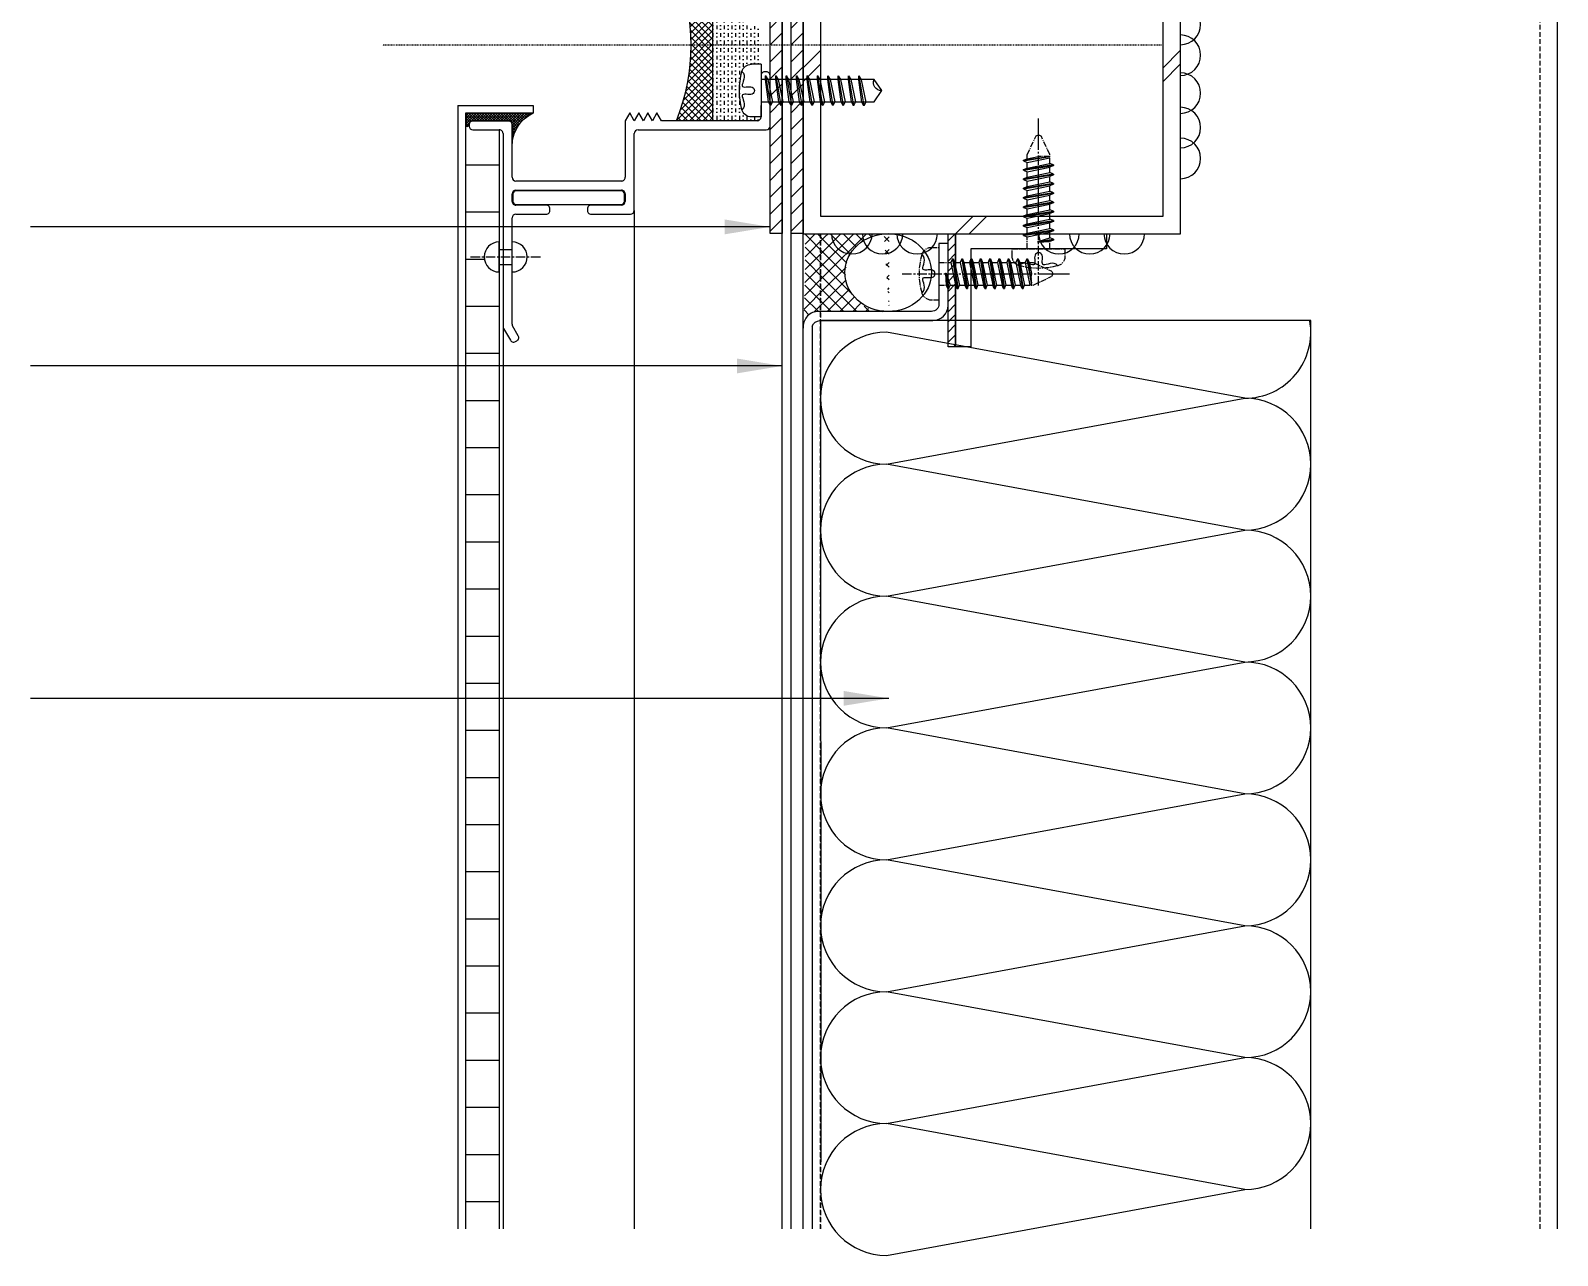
# Model space of a CAD drawing. Header units: millimetres. Extents: x 2352 to 12473, y 635 to 7997.
# Drawn here: x 5295.2 to 5497.6, y 1295.8 to 1458.2 of the extents above; entities that cross this region are included whole.
import ezdxf

# ---------------------------------------------------------------- set-up
doc = ezdxf.new("R2010")
doc.units = ezdxf.units.MM
for name, pattern in [('CENTER', [2, 1.25, -0.25, 0.25, -0.25]), ('CENTER2', [1.125, 0.75, -0.125, 0.125, -0.125]), ('HIDDEN', [9.524999999999999, 6.35, -3.175])]:
    doc.linetypes.add(name, pattern=pattern)
for name, color, linetype in [('1P', 9, 'CENTER'), ('5', 5, 'Continuous'), ('8', 8, 'Continuous'), ('BITS', 9, 'Continuous'), ('Bolt', 1, 'Continuous'), ('CEN1', 1, 'CENTER2'), ('Dims', 1, 'Continuous'), ('HAT', 5, 'Continuous'), ('insulation', 1, 'Continuous'), ('PART', 7, 'Continuous'), ('PE', 9, 'Continuous'), ('steel', 4, 'Continuous'), ('WALL', 3, 'Continuous')]:
    doc.layers.add(name, color=color, linetype=linetype)
doc.styles.get("Standard").update_dxf_attribs({"font": 'arial.ttf'})
doc.dimstyles.new('Telling', dxfattribs={"dimscale": 2, "dimtxt": 3, "dimasz": 3, "dimexe": 1, "dimexo": 3, "dimgap": 1, "dimtad": 1, "dimdec": 1, "dimrnd": 1, "dimdsep": 46, "dimtxsty": 'Standard', "dimcen": 3, "dimclrd": 1, "dimclre": 1, "dimclrt": 2, "dimadec": 0, "dimazin": 0, "dimtfac": 1, "dimtdec": 1, "dimtofl": 0, "dimtmove": 0, "dimatfit": 0, "dimfxl": 1, "dimtolj": 1, "dimtzin": 0, "dimlwe": -1, "dimarcsym": 0})

# ---------------------------------------------------------------- blocks, each defined once
blk = doc.blocks.new('al mold')
at = {"color": 4}
for p, q in [((-4.09999999995974, 37.41010205150217), (-4.100000000005821, 33.9000000000291)), ((-3.399999999935299, 37.91010205147899), (-3.599999999950351, 37.91010205150371)), ((-2.900000000008731, 32.70000000001746), (-2.899999999948099, 37.41010205150217)), ((-30.43756443470484, 33.33301270195449), (-32.01506350947628, 32.42224318649411)), ((-4.600000000005821, 33.4000000000291), (-30.18756443470484, 33.40000000006336)), ((-31.41506350944136, 31.38301270194957), (-30.11602540378517, 32.13301270194285)), ((-29.86602540378517, 32.20000000005172), (-15.80000000000291, 32.20000000001746)), ((-15.30000000000291, 31.70000000001746), (-15.30000000000291, 27.6930000000291)), ((-14.10000000003492, 27.6930000000291), (-14.10000000002037, 31.70000000001746)), ((-13.60000000000582, 32.20000000001746), (-12.60000000000582, 32.19999999998836)), ((-12.10000000002037, 31.69999999998836), (-12.10000000000582, 17.69999999998254)), ((-10.90000000000873, 17.70000000001164), (-10.89999999999418, 31.70000000001746)), ((-10.39999999999418, 32.20000000001746), (-3.400000000008731, 32.20000000001746)), ((-15.30000000000291, 21.713), (-15.30000000000291, 16.5)), ((-14.10000000000582, 17.69999999998254), (-14.10000000000582, 21.713)), ((-12.60000000000582, 17.19999999998254), (-13.60000000000582, 17.19999999998254)), ((-2.900000000008731, 17.20000000001164), (-10.40000000000873, 17.20000000001164)), ((-1.860769515449647, 16.60000000006403), (-2.900000000008731, 17.20000000001164)), ((-2.900000000008731, 16.00000000011642), (-1.860769515449647, 16.60000000006403)), ((-14.80000000000291, 16), (-4.600000000005821, 16)), ((-4.100000000005821, 15.5), (-4.100000000005821, -1.5)), ((-1.860769515435095, 15.4000000001688), (-2.900000000008731, 16.00000000011642)), ((-2.900000000008731, 14.80000000022119), (-1.860769515435095, 15.4000000001688)), ((-1.860769515449647, 14.20000000027358), (-2.900000000008731, 14.80000000022119)), ((-2.900000000023283, 13.60000000032596), (-1.860769515449647, 14.20000000027358)), ((-1.860769515464199, 13.00000000037835), (-2.900000000023283, 13.60000000032596)), ((-2.900000000023017, 12.40000000043929), (-1.860769515464199, 13.00000000037835)), ((-2.900000000008731, -0.2999999999883585), (-2.900000000023016, 12.40000000043929)), ((-3.600000000005821, -2), (3.100000000005821, -1.999999999984491)), ((3.100000000005821, -0.7999999999728498), (-2.400000000008731, -0.7999999999883585))]:
    blk.add_line(p, q, dxfattribs=at)
for centre, radius, start, end in [((-3.599999999950356, 37.41010205149432), 0.5000000000093863, 89.99999999999945, 179.9999999991003), ((-3.399999999935315, 37.41010205149177), 0.499999999987216, 1.1920210057681e-09, 89.99999999999818), ((-31.76506350947568, 31.98923048461069), 0.499999999992674, 120.0000000005641, 221.5369590342037), ((-30.18756443470334, 32.90000000006484), 0.4999999999985221, 90.00000000017099, 120.0000000002952), ((-4.600000000004521, 33.9000000000278), 0.4999999999987006, 269.9999999998511, 1.490026257175901e-10), ((-3.400000000008731, 32.70000000001746), 0.5, 270, 0), ((-31.66506350944503, 31.81602540386355), 0.5000000000206761, 198.4630409680796, 299.9999999991176), ((-29.86602540378341, 31.7000000000522), 0.4999999999995173, 90.00000000020151, 120.0000000002646), ((-15.80000000000291, 31.70000000001746), 0.5, 0, 90), ((-13.60000000001835, 31.70000000001544), 0.5000000000020215, 89.9999999985641, 179.9999999997688), ((-12.60000000002075, 31.69999999998798), 0.5000000000003766, 4.315376591806435e-11, 89.99999999828913), ((-10.3999999999938, 31.70000000001708), 0.5000000000003801, 90.00000000004356, 179.9999999999568), ((-14.79999999999523, 27.69300000002655), 0.5000000000076756, 179.9999999997073, 281.5369590290152), ((-14.60000000004933, 27.69300000003182), 0.500000000014406, 258.4630409702273, 359.9999999996886), ((-14.80000000001519, 21.71300000000086), 0.4999999999877215, 78.46304096648247, 180.0000000000985), ((-14.59999999999865, 21.71299999999758), 0.4999999999928271, 2.776497014770223e-10, 101.5369590345029), ((-14.80000000000291, 16.5), 0.5, 180, 270), ((-13.60000000000582, 17.69999999998254), 0.5, 180, 270), ((-12.60000000000544, 17.69999999998216), 0.4999999999996216, 269.9999999999566, 4.356087691735729e-11), ((-10.40000000000911, 17.70000000001126), 0.4999999999996199, 179.9999999999564, 270.0000000000433), ((-4.600000000005821, 15.5), 0.5, 0, 90), ((-3.600000000005821, -1.5), 0.5, 180, 270), ((-2.400000000008397, -0.2999999999880245), 0.500000000000334, 180.0000000000383, 269.9999999999617), ((3.100000000006552, -1.299999999974983), 0.5000000000021332, 348.4630409668031, 90.00000000008382), ((3.100000000006402, -1.499999999982236), 0.5000000000022559, 269.9999999999334, 11.53695903317965)]:
    blk.add_arc(centre, radius, start, end, dxfattribs=at)
blk = doc.blocks.new('A$C59F37337')
at = {"layer": '1P', "color": 1, "linetype": 'HIDDEN'}
blk.add_lwpolyline([(0.338621287521164, 0.9658895794630098), (0.5312915162230638, 1.19477642089555), (0.6198928884423367, 1.450536707102628), (0.6295817930677003, 1.7206970170148), (0.5855146189442166, 1.992783929620828), (0.5128477549169475, 2.254324023851268), (0.4367375899037143, 2.492843878665781), (0.3823405126913713, 2.695870073009473), (0.3748129121249804, 2.850929185842006), (0.432804375393971, 2.949783097435329), (0.5489372825559258, 3.001134893266908), (0.7093272118818277, 3.017922960170154), (0.900089741759075, 3.013085684949374), (1.107340450473203, 2.999561454423429), (1.317194916324297, 2.990288655396625), (1.515768717670653, 2.998205674702376), (1.689177432812357, 3.036250899115885), (1.825850710361919, 3.113411876350483), (1.92347448003602, 3.222872797551872), (1.982048741863764, 3.353867014731122), (2.001573495786943, 3.495627879884751), (1.982048741863764, 3.637388745038379), (1.92347448003602, 3.768382962203077), (1.825850710361919, 3.877843883389914), (1.689177432812357, 3.955004860624513), (1.515768717656101, 3.993050085052573), (1.317194916295193, 4.000967104343772), (1.107340450444099, 3.991694305302417), (0.9000897417299711, 3.97817007476192), (0.7093272118818277, 3.97333279954114), (0.5489372825413739, 3.990120866429834), (0.432804375393971, 4.041472662275964), (0.3748129121249804, 4.140326573854736), (0.3823405135062785, 4.295385687443968), (0.4367375967722182, 4.498411887040902), (0.5128477782000118, 4.736931756087188), (0.5855146741250792, 4.998471878009923), (0.6295819008682884, 5.270558836265309), (0.6198930747068516, 5.540719214294995), (0.5312918119907408, 5.796479595540632), (0.3386217290262721, 6.025366563429316)], dxfattribs=at)
at = {"layer": 'Bolt', "color": 1}
for p, q in [((2.866485618376828, 6.991258342262199), (1.603241132894254, 6.991258342262199)), ((2.866485618376828, 6.991258342145784), (2.866485618376828, 5.46192001490931)), ((2.866485618376828, 1.529335744889295), (2.866485618376828, 5.46192001490931)), ((2.874878151373196, 4.97548958459015), (17.88161741852127, 4.97548958464813)), ((3.464444549543259, 1.512687651825445), (4.128492074167298, 5.470175575035)), ((4.845133342161716, 1.512687651825445), (5.509180866785755, 5.470175575035)), ((6.225822134838381, 1.512687651825445), (6.88986965946242, 5.470175575035)), ((7.606510927515046, 1.512687651825445), (8.270558452080877, 5.470175575035)), ((8.987199720133503, 1.512687651825445), (9.651247244757542, 5.470175575035)), ((10.36788851281017, 1.512687651825445), (11.03193603743421, 5.470175575035)), ((11.73531724753411, 1.521381776699172), (12.39936477215815, 5.478869699908728)), ((13.10274598225806, 1.5300759015729), (13.7667935068821, 5.487563824782455)), ((14.470174716982, 1.538770026446628), (15.13422224160604, 5.496257949656183)), ((15.83760345170595, 1.547464151320355), (16.50165097632998, 5.504952074529911)), ((17.88161741852127, 4.97548958464813), (18.86648561837683, 3.495627879899075)), ((18.86648561837683, 3.495627879899075), (17.87886517818151, 2.007373642328275)), ((17.87886517818151, 2.007373642328275), (2.866485618435036, 2.00737364215388)), ((2.866485618376828, -2.582492697911221e-06), (2.866485618376828, 1.529335744743776)), ((2.866485618376828, -2.582347178758937e-06), (1.603241132894254, -2.582347178758937e-06))]:
    blk.add_line(p, q, dxfattribs=at)
at = {"layer": 'Bolt', "color": 1, "linetype": 'Continuous'}
blk.add_line((2.866485618435036, 1.739822318405686), (2.866485618435036, 5.251433441392919), dxfattribs=at)
at = {"layer": 'Bolt', "color": 1}
for points in [[(4.141528887870663, 5.482830296073416), (3.84474531563319, 4.979584393010782), (3.444732674768602, 2.011723938666591), (3.451184491590539, 1.521381776699172), (3.760871697413677, 2.011723938666591), (4.386697925823682, 4.979584393010782), (4.141528887870663, 5.476378425525809)], [(5.522217680547328, 5.482830296073416), (5.225434108251648, 4.979584393010782), (4.825421467387059, 2.011723938666591), (4.831873284208996, 1.521381776699172), (5.141560490032134, 2.011723938666591), (5.767386718500347, 4.979584393010782), (5.522217680547328, 5.476378425525809)], [(6.902906473165785, 5.482830296073416), (6.606122900928312, 4.979584393010782), (6.206110260063724, 2.011723938666591), (6.212562076827453, 1.521381776699172), (6.522249282650591, 2.011723938666591), (7.148075511118805, 4.979584393010782), (6.902906473165785, 5.476378425525809)], [(8.283595265784243, 5.482830296073416), (7.986811693604977, 4.979584393010782), (7.586799052740389, 2.011723938666591), (7.593250869504118, 1.521381776699172), (7.902938075327256, 2.011723938666591), (8.52876430379547, 4.979584393010782), (8.283595265784243, 5.476378425525809)], [(9.664284058460908, 5.482830296073416), (9.367500486223435, 4.979584393010782), (8.967487845417054, 2.011723938666591), (8.973939662180783, 1.521381776699172), (9.283626868003921, 2.011723938666591), (9.909453096413927, 4.979584393010782), (9.664284058460908, 5.476378425525809)], [(11.04497285113757, 5.482830296073416), (10.7481892789001, 4.979584393010782), (10.34817663803551, 2.011723938666591), (10.35462845485745, 1.521381776699172), (10.66431566068059, 2.011723938666591), (11.29014188909059, 4.979584393010782), (11.04497285113757, 5.476378425525809)], [(12.41240158586152, 5.491524420947144), (12.11561801362404, 4.98827851788451), (11.71560537275946, 2.020418063540319), (11.72205718958139, 1.5300759015729), (12.03174439540453, 2.020418063540319), (12.65757062381454, 4.98827851788451), (12.41240158586152, 5.485072550399536)], [(13.77983032058546, 5.500218545820871), (13.48304674834799, 4.996972642758237), (13.0830341074834, 2.029112188414047), (13.08948592430534, 1.538770026446628), (13.39917313012847, 2.029112188414047), (14.02499935853848, 4.996972642758237), (13.77983032058546, 5.493766675273264)], [(15.14725905530941, 5.508912670694599), (14.85047548307193, 5.005666767631965), (14.45046284220734, 2.037806313287774), (14.45691465902928, 1.547464151320355), (14.76660186485242, 2.037806313287774), (15.39242809326242, 5.005666767631965), (15.14725905530941, 5.502460800146991)], [(16.51468779003335, 5.517606795568327), (16.21790421779588, 5.014360892505692), (15.81789157693129, 2.046500438161502), (15.82434339375322, 1.556158276194083), (16.13403059957636, 2.046500438161502), (16.75985682798637, 5.014360892505692), (16.51468779003335, 5.511154925020719)]]:
    blk.add_lwpolyline(points, dxfattribs=at)
for centre, radius, start, end in [((1.60324130146364, 5.680444000833859), 1.310814341272848, 90.00000736962083, 164.7437715702928), ((9.613624817315213, 3.495627262126845), 9.61380586560537, 164.7437715706449, 195.256218429644), ((18.82668353201188, 2.454023469842468), 1.04236459704184, 87.81166195339638, 204.8997216168427), ((1.603241132894254, 1.310811979426262), 1.31081456174951, 195.2562184294334, 270)]:
    blk.add_arc(centre, radius, start, end, dxfattribs=at)
blk = doc.blocks.new('A$C1041300C')
at = {"layer": 'CEN1', "linetype": 'CENTER'}
blk.add_line((3.499998653744115, -7.232301868498325e-08), (3.499998653744115, 22.14709833574307), dxfattribs=at)
at = {"layer": 'CEN1'}
for p, q in [((1.999998653744115, 17.3769393296534), (3.12354821653571, 19.74987745612452)), ((4.999998653744115, 17.3769393296534), (3.876449090967071, 19.74987745612452)), ((1.999998653744115, 16.20282862207387), (1.999998653744115, 17.3769393296534)), ((1.999998653744115, 17.12083107503713), (3.535107884657918, 17.12083107503713)), ((4.999998653744115, 16.81551384876366), (4.999998653744115, 17.3769393296534)), ((4.999998653744115, 15.58128317828232), (4.999998653744115, 16.31635155352706)), ((1.999998653744115, 14.96989482287609), (1.999998653744115, 15.70366632682271)), ((1.999998653744115, 13.7369610236783), (1.999998653744115, 14.47073252762493)), ((4.999998653744115, 14.34834937908454), (4.999998653744115, 15.08212088303117)), ((1.999998653744115, 12.50402722448052), (1.999998653744115, 13.23779872842715)), ((4.999998653744115, 13.11541557988676), (4.999998653744115, 13.84918708383339)), ((4.999998653744115, 11.88248178068898), (4.999998653744115, 12.6162532846356)), ((1.999998653744115, 11.27109342528274), (1.999998653744115, 12.00486492922937)), ((1.999998653744115, 10.03815962608496), (1.999998653744115, 10.77193113003159)), ((4.999998653744115, 10.6495479814912), (4.999998653744115, 11.38331948543782)), ((4.999998653744115, 9.416614182293415), (4.999998653744115, 10.15038568624004)), ((1.999998653744115, 8.805225826887181), (1.999998653744115, 9.538997330833809)), ((1.999998653744115, 7.5722920276894), (1.999998653744115, 8.306063531636028)), ((4.999998653744115, 8.183680383095634), (4.999998653744115, 8.917451887042262)), ((1.999998653744115, 6.339358228491619), (1.999998653744115, 7.073129732438247)), ((4.999998653744115, 6.950746583897853), (4.999998653744115, 7.684518087844481)), ((4.999998653744115, 4.875604595887125), (4.999998653744115, 6.451584288661252)), ((6.999998653744115, 4.875604595887125), (-1.346255885437131e-06, 4.875604595887125)), ((-1.346255885437131e-06, 4.875604595887125), (-1.346255885437131e-06, 3.881604595881072)), ((1.999998653744115, 4.875604595887125), (1.999998653744115, 5.840195933240466)), ((6.999998653744115, 3.881604595881072), (6.999998653744115, 4.875604595887125))]:
    blk.add_line(p, q, dxfattribs=at)
at = {"layer": 'CEN1', "linetype": 'Continuous'}
for p, q in [((1.513310942988028, 16.00367155838467), (1.999998653744115, 16.20282862207387)), ((5.487659101054305, 16.5155086172017), (1.999998653744115, 17.12083107503713)), ((4.999998653744115, 16.31635155352706), (1.999998653744115, 16.93789699730405)), ((4.999998653744115, 15.58128317828232), (1.999998653744115, 16.20282862207387)), ((5.478206172352657, 16.62132789853786), (2.247834591486026, 17.12083107503713)), ((4.999998653744115, 16.81551384877821), (3.535107884657918, 17.12083107503713)), ((5.478206172352657, 16.62132789853786), (4.999998653744115, 16.81551384877821)), ((5.487660077691544, 16.5155086172017), (4.999998653744115, 16.31635155352706)), ((5.487659101054305, 15.28127794670581), (1.503524978994392, 15.93592182561406)), ((5.487659101054305, 14.04834414750803), (1.503524978994392, 14.70298802641628)), ((1.513310942988028, 14.77073775918689), (1.999998653744115, 14.96989482287609)), ((1.522763871689676, 15.89785227704851), (1.999998653744115, 15.70366632682271)), ((1.522763871689676, 14.66491847785073), (1.999998653744115, 14.47073252762493)), ((5.478206172352657, 15.38709722804197), (1.562346240432817, 16.03193561009539)), ((5.478206172352657, 14.15416342884419), (1.562346240432817, 14.79900181089761)), ((4.999998653744115, 15.08212088303117), (1.999998653744115, 15.70366632682271)), ((4.999998653744115, 14.34834937908454), (1.999998653744115, 14.96989482287609)), ((4.999998653744115, 13.84918708383339), (1.999998653744115, 14.47073252762493)), ((5.478206172352657, 15.38709722804197), (4.999998653744115, 15.58128317828232)), ((5.487660077691544, 15.28127794670581), (4.999998653744115, 15.08212088303117)), ((5.478206172352657, 14.15416342884419), (4.999998653744115, 14.34834937908454)), ((5.487659101054305, 12.8154103483248), (1.503524978994392, 13.4700542272185)), ((5.487659101054305, 11.58247654912702), (1.503524978994392, 12.23712042802072)), ((1.513310942988028, 13.53780395998911), (1.999998653744115, 13.7369610236783)), ((1.513310942988028, 12.30487016079132), (1.999998653744115, 12.50402722448052)), ((1.522763871689676, 13.43198467865295), (1.999998653744115, 13.23779872842715)), ((1.522763871689676, 12.19905087945517), (1.999998653744115, 12.00486492922937)), ((5.478206172352657, 12.9212296296464), (1.562346240432817, 13.56606801169983)), ((5.478206172352657, 11.68829583046318), (1.562346240432817, 12.33313421250205)), ((4.999998653744115, 13.11541557988676), (1.999998653744115, 13.7369610236783)), ((4.999998653744115, 12.6162532846356), (1.999998653744115, 13.23779872842715)), ((4.999998653744115, 11.88248178068898), (1.999998653744115, 12.50402722448052)), ((5.487660077691544, 14.04834414750803), (4.999998653744115, 13.84918708383339)), ((5.478206172352657, 12.9212296296464), (4.999998653744115, 13.11541557988676)), ((5.487660077691544, 12.8154103483248), (4.999998653744115, 12.6162532846356)), ((5.487659101054305, 10.34954274992924), (1.503524978994392, 11.00418662882294)), ((1.513310942988028, 11.07193636159354), (1.999998653744115, 11.27109342528274)), ((1.522763871689676, 10.96611708027194), (1.999998653744115, 10.77193113003159)), ((5.478206172352657, 10.45536203126539), (1.562346240432817, 11.10020041330426)), ((4.999998653744115, 11.38331948543782), (1.999998653744115, 12.00486492922937)), ((4.999998653744115, 10.6495479814912), (1.999998653744115, 11.27109342528274)), ((4.999998653744115, 10.15038568624004), (1.999998653744115, 10.77193113003159)), ((5.478206172352657, 11.68829583046318), (4.999998653744115, 11.88248178068898)), ((5.487660077691544, 11.58247654912702), (4.999998653744115, 11.38331948543782)), ((5.478206172352657, 10.45536203126539), (4.999998653744115, 10.6495479814912)), ((5.487660077691544, 10.34954274992924), (4.999998653744115, 10.15038568624004)), ((5.487659101054305, 9.116608950731461), (1.503524978994392, 9.771252829625155)), ((5.487659101054305, 7.88367515153368), (1.503524978994392, 8.538319030427374)), ((1.513310942988028, 9.839002562410315), (1.999998653744115, 10.03815962608496)), ((1.513310942988028, 8.606068763212534), (1.999998653744115, 8.805225826887181)), ((1.522763871689676, 9.733183281074162), (1.999998653744115, 9.538997330833809)), ((1.522763871689676, 8.50024948187638), (1.999998653744115, 8.306063531636028)), ((5.478206172352657, 9.222428232067614), (1.562346240432817, 9.867266614106484)), ((5.478206172352657, 7.989494432869833), (1.562346240432817, 8.634332814908703)), ((4.999998653744115, 9.416614182293415), (1.999998653744115, 10.03815962608496)), ((4.999998653744115, 8.917451887042262), (1.999998653744115, 9.538997330833809)), ((4.999998653744115, 8.183680383095634), (1.999998653744115, 8.805225826887181)), ((4.999998653744115, 7.684518087844481), (1.999998653744115, 8.306063531636028)), ((5.478206172352657, 9.222428232067614), (4.999998653744115, 9.416614182293415)), ((5.487660077691544, 9.116608950731461), (4.999998653744115, 8.917451887042262)), ((5.478206172352657, 7.989494432869833), (4.999998653744115, 8.183680383095634)), ((5.487659101054305, 6.650741352335899), (1.503524978994392, 7.305385231229593)), ((1.512337229811237, 6.140201164816972), (1.999998653744115, 6.339358228491619)), ((1.513310942988028, 7.373134964014753), (1.999998653744115, 7.5722920276894)), ((1.522763871689676, 7.2673156826786), (1.999998653744115, 7.073129732438247)), ((3.571277151422692, 5.839092326525133), (1.561372527241474, 6.168465216513141)), ((5.478206172352657, 6.756560633672052), (1.562346240432817, 7.401399015710922)), ((4.999998653744115, 6.950746583897853), (1.999998653744115, 7.5722920276894)), ((4.999998653744115, 6.451584288661252), (1.999998653744115, 7.073129732438247)), ((3.571277151422692, 5.839092326525133), (1.999998653744115, 6.339358228491619)), ((5.487660077691544, 7.88367515153368), (4.999998653744115, 7.684518087844481)), ((5.478206172352657, 6.756560633672052), (4.999998653744115, 6.950746583897853)), ((5.487660077691544, 6.650741352335899), (4.999998653744115, 6.451584288661252)), ((3.553274688922102, 5.737208916936652), (1.502551265817601, 6.072451432031812)), ((1.521790158498334, 6.034381883480819), (1.999998653744115, 5.840195933240466)), ((3.553274688922102, 5.737208916936652), (1.999998653744115, 5.840195933240466))]:
    blk.add_line(p, q, dxfattribs=at)
at = {"layer": 'CEN1'}
blk.add_lwpolyline([(0.9512557543348521, 2.629158046038356), (1.176022271232796, 2.82882168739161), (1.430105659470428, 2.925517006457085), (1.700517437202507, 2.94393250689609), (1.974269122598344, 2.90875669234083), (2.238372233827249, 2.844678066452616), (2.479838289014879, 2.776385132863652), (2.685678806359647, 2.728566395235248), (2.842905304001761, 2.725910357214161), (2.942897901360993, 2.786734601890203), (2.99451112296083, 2.903873030256364), (3.010968094560667, 3.063788622748689), (3.005491941934451, 3.252944359803223), (2.991305790841579, 3.457803221856011), (2.981632767055999, 3.664828189343098), (2.989695996351657, 3.860482242715079), (3.028718604487949, 4.031228362408001), (3.107878925264231, 4.165785698758555), (3.220176124508725, 4.261898081880645), (3.354564576045959, 4.319565511745168), (3.499998653744115, 4.338787988381227), (3.645432731456822, 4.319565511745168), (3.779821182994056, 4.261898081880645), (3.89211838223855, 4.165785698758555), (3.971278703014832, 4.031228362408001), (4.010301311151125, 3.860482242715079), (4.018364540446782, 3.664828189343098), (4.008691516661202, 3.457803221856011), (3.99450536556833, 3.252944359803223), (3.989029212942114, 3.063788622748689), (4.005486184541951, 2.903873030256364), (4.057099406141788, 2.786734601890203), (4.15709200350102, 2.725910357214161), (4.314318501448724, 2.728566395584494), (4.520159020932624, 2.776385135643068), (4.761625081970124, 2.844678075838601), (5.025728204549523, 2.908756714576157), (5.299479908673675, 2.943932550333557), (5.569891714345431, 2.925517081515864), (5.823975141582196, 2.828821806586348), (6.048741710357717, 2.629158223979175)], dxfattribs=at)
at = {"layer": 'CEN1', "linetype": 'Continuous'}
for centre, radius, start, end in [((3.499998653744115, 19.48468763688288), 0.4604786335005783, 35.16271065099291, 144.8372893490071), ((5.407449355436256, 16.56167453716625), 0.09254929831818978, 330.0753500000829, 40.13387999998038), ((1.593521665257867, 15.95750563842012), 0.092548723075396, 150.0753500000829, 220.1338790000141), ((1.593521665257867, 14.72457183922234), 0.092548723075396, 150.0753500000829, 220.1338790000141), ((5.407449355436256, 15.32744386668492), 0.09254929831818978, 330.0753500000829, 40.13387999998038), ((1.593521665257867, 13.49163804002455), 0.092548723075396, 150.0753500000829, 220.1338790000141), ((1.593521665257867, 12.25870424082677), 0.092548723075396, 150.0753500000829, 220.1338790000141), ((5.407449355436256, 14.09451006748714), 0.09254929831818978, 330.0753500000829, 40.13387999998038), ((5.407449355436256, 12.86157626828935), 0.09254929831818978, 330.0753500000829, 40.13387999998038), ((1.593521665257867, 11.02577044162899), 0.092548723075396, 150.0753500000829, 220.1338790000141), ((5.407449355436256, 11.62864246909157), 0.09254929831818978, 330.0753500000829, 40.13387999998038), ((5.407449355436256, 10.39570866989379), 0.09254929831818978, 330.0753500000829, 40.13387999998038), ((1.593521665257867, 9.792836642431212), 0.092548723075396, 150.0753500000829, 220.1338790000141), ((1.593521665257867, 8.55990284323343), 0.092548723075396, 150.0753500000829, 220.1338790000141), ((5.407449355436256, 9.162774870696012), 0.09254929831818978, 330.0753500000829, 40.13387999998038), ((1.592547952066525, 6.094035244837869), 0.09254929831818978, 150.0753500000829, 220.1338790000141), ((1.593521665257867, 7.32696904403565), 0.092548723075396, 150.0753500000829, 220.1338790000141), ((5.407449355436256, 7.929841071498231), 0.09254929831818978, 330.0753500000829, 40.13387999998038), ((5.407449355436256, 6.69690727230045), 0.09254929831818978, 330.0753500000829, 40.13387999998038), ((3.532022934770794, 5.793502625994734), 0.060163949408453, 290.6850699997776, 49.27288000020389)]:
    blk.add_arc(centre, radius, start, end, dxfattribs=at)
at = {"layer": 'CEN1'}
for centre, radius, start, end in [((1.300824739213567, 3.88213462618296), 1.300826193443084, 180.0233455472083, 254.4113847707092), ((3.499998417843017, 11.6392371722759), 9.363632576391865, 254.2050207283972, 285.7949832713291), ((5.699172664317302, 3.882134687373764), 1.300826097444183, 285.588619205721, 359.9766517547331)]:
    blk.add_arc(centre, radius, start, end, dxfattribs=at)
blk = doc.blocks.new('111')
at = {"color": 8, "linetype": 'HIDDEN'}
blk.add_line((1764.312698567124, -990.8855611533224), (1764.312698567124, -1003.670441484002), dxfattribs=at)
at = {"layer": 'WALL', "lineweight": 30, "ltscale": 6, "rotation": 180}
blk.add_blockref('A$C1041300C', (1767.812697220794, -981.5099565575401), dxfattribs=at)

msp = doc.modelspace()

# ---------------------------------------------------------------- hatches: boundary and pattern name
at = {"linetype": 'Continuous'}
h = msp.add_hatch(dxfattribs=at)
h.set_pattern_fill('ANSI31', color=1, scale=0.5, angle=-90.00000000000004, style=0)
h.set_pattern_definition([(44.99999999999999, (3192.775311893594, -11181.42263400533), (1.122532015133644, -1.122532015133644), [])])
h.paths.add_polyline_path([(5393.20846044393, 1481.267223850809), (5394.808460444023, 1481.267223850809), (5394.808460444023, 1431.299237293875), (5393.208460425303, 1431.299237293875)])
h = msp.add_hatch(dxfattribs=at)
h.set_pattern_fill('ANSI31', color=1, scale=0.5, angle=-90.00000000000004, style=0)
h.set_pattern_definition([(44.99999999999999, (3195.575311912267, -11181.42263400533), (1.122532015133644, -1.122532015133644), [])])
h.paths.add_polyline_path([(5396.008460462603, 1481.267223850809), (5397.608460462463, 1481.267223850809), (5397.608460462463, 1431.299237293875), (5396.008460443976, 1431.299237293875)])
h = msp.add_hatch()
h.set_pattern_fill('ANSI37', color=9, scale=5, angle=-90.00000000000001)
h.set_pattern_definition([(315, (595717.1411439977, 2938107.892185353), (0.4419417382415923, 0.4419417382415921), []), (44.99999999999999, (595717.1411439977, 2938107.892185353), (-0.4419417382415921, 0.4419417382415923), [])])
h.paths.add_polyline_path([(5385.599856571215, 1446.263230557652), (5385.599856571215, 1456.283230558136), (5382.748594068494, 1456.283230558136, -0.09592227088804034), (5380.808460430978, 1446.263230557652)])
h.paths.add_polyline_path([(5385.599856571215, 1456.283230558136), (5385.599856571215, 1466.303230557689), (5380.808460431327, 1466.303230557689, -0.09592227088226533), (5382.748594068494, 1456.283230558136)])
h = msp.add_hatch()
h.set_pattern_fill('MUDST', color=9, scale=2, angle=-90.00000000000001)
h.set_pattern_definition([(270, (595716.6411439977, 2938107.892185353), (0.4999999999999998, -1), [0.5, -0.5, 0, -0.5, 0, -0.5])])
edge = h.paths.add_edge_path()
edge.add_arc((5391.453078174884, 1446.763230557652), 0.5, -90.00000000000001, -1.272221872585407e-14)
edge.add_line((5391.953078174884, 1446.763230557652), (5391.873308096214, 1446.763230559846))
edge.add_line((5391.873308096214, 1446.763230559846), (5390.880368280823, 1446.763230559846))
edge.add_arc((5390.757398604279, 1448.082244216214), 1.324733394700508, -164.5402887624806, -84.67379530047782, ccw=False)
edge.add_arc((5398.755599629631, 1450.258861639906), 9.61380586503861, 164.7437815688066, 195.2562284298098, ccw=False)
edge.add_arc((5390.774925620594, 1452.421876886268), 1.34527850357386, 82.13213976725012, 164.180980656934, ccw=False)
edge.add_line((5390.959079319648, 1453.754491484456), (5391.953078174884, 1453.754491484456))
edge.add_line((5391.953078174884, 1453.754491484456), (5391.953078174884, 1456.283230558136))
edge.add_line((5391.953078174884, 1456.283230558136), (5385.599856571215, 1456.283230559543))
edge.add_line((5385.599856571215, 1456.283230559543), (5385.599856571215, 1446.263230557652))
edge.add_line((5385.599856571215, 1446.263230557652), (5391.453078174884, 1446.263230557652))
edge = h.paths.add_edge_path()
edge.add_line((5391.953078174884, 1456.283230558136), (5391.953078174884, 1458.811969635507))
edge.add_line((5391.953078174884, 1458.811969635507), (5390.960138235046, 1458.811969635507))
edge.add_arc((5390.775191022093, 1460.144787857364), 1.345589047254665, -164.17569845243418, -82.09985653899491, ccw=False)
edge.add_arc((5398.755599629166, 1462.307600715567), 9.61380586503861, 164.7437815688066, 195.2562284298098, ccw=False)
edge.add_arc((5390.775165812856, 1464.470248082993), 1.345609914203037, 82.14446336961299, 164.1686976660799, ccw=False)
edge.add_line((5390.95907817482, 1465.803230560116), (5391.953078174884, 1465.803230557689))
edge.add_arc((5391.453078174884, 1465.803230557689), 0.5, -1.272221872585407e-14, 89.99999999999999)
edge.add_line((5391.453078174884, 1466.303230557689), (5385.599856571215, 1466.303230560435))
edge.add_line((5385.599856571215, 1466.303230560435), (5385.599856571215, 1456.283230559543))
edge.add_line((5385.599856571215, 1456.283230559543), (5391.953078174884, 1456.283230558136))
h = msp.add_hatch(dxfattribs=at)
h.set_pattern_fill('ANSI31', color=1, scale=0.3, angle=-1.399444059843948e-13, style=0)
h.set_pattern_definition([(45.00000000026202, (12385.36328405798, -1721.396533674444), (-0.6735192090832658, 0.673519209077107), [])])
h.paths.add_polyline_path([(5416.808460461951, 1431.283230572852), (5417.80846046521, 1431.283230572866), (5417.810440555957, 1416.283230572866), (5416.810440553163, 1416.283230572852)])
at = {"layer": '8', "linetype": 'Continuous'}
h = msp.add_hatch(dxfattribs=at)
h.set_pattern_fill('_USER', color=256, scale=1.2, angle=135, style=0, double=1, pattern_type=0)
h.set_pattern_definition([(135.0000000002621, (-1592.523711050351, 4910.37031662486), (-0.8485281374199761, -0.8485281374277378), []), (225.000000000262, (-1592.523711050351, 4910.37031662486), (0.8485281374277378, -0.8485281374199762), [])])
edge = h.paths.add_edge_path()
edge.add_ellipse((5408.363635770322, 1426.069849042571), major_axis=(-3.636901274405544, -3.636901274438814), ratio=0.9999999999958953, start_angle=-141.92316092990887, end_angle=52.1671227828499, ccw=False)
edge.add_line((5408.31206085677, 1431.175702391309), (5401.791238421618, 1431.17570239128))
edge.add_arc((5401.791238420687, 1435.675702391978), 4.500000000852651, 253.2085528957929, 270.0000000103714, ccw=False)
edge.add_line((5400.491238421338, 1431.367570545364), (5400.491660853892, 1420.961630580787))
edge.add_line((5400.491660854124, 1420.961630580787), (5409.005340925694, 1420.966681765974))
edge = h.paths.add_edge_path()
edge.add_arc((5264.816054310228, 1427.526418477442), 133.0490276276789, -3.552433733899818, 1.5663204637120884, ccw=False)
edge.add_arc((5399.514943803471, 1418.965876684131), 1.931630551329373, 133.135125452884, 170.5675452361473, ccw=False)
edge.add_line((5398.194246900544, 1420.375471050444), (5398.86106547252, 1420.866562592855))
edge.add_line((5398.86106547252, 1420.86656259287), (5399.608460462929, 1420.986179266896))
edge.add_line((5399.608460462929, 1420.986179266896), (5400.491660854124, 1420.961630580787))
edge.add_line((5400.491660854124, 1420.961630580787), (5400.491238421571, 1431.163186495032))
edge.add_line((5400.491238421338, 1431.163186495032), (5397.815368861236, 1431.163186495018))
at = {"layer": 'HAT'}
h = msp.add_hatch(dxfattribs=at)
h.set_pattern_fill('LINE', color=1, scale=50, angle=180, style=0)
h.set_pattern_definition([(180, (-2002763.45942645, 83602.91645963187), (-7.654042494670958e-16, -6.25), [])])
h.paths.add_polyline_path([(5357.308460431217, 1426.200217857666, -1), (5357.308460431217, 1430.200217857666), (5357.308460431217, 1445.063230559739), (5353.798358379208, 1445.063230559768, -0.4142135622367061), (5353.298358379441, 1445.563230559783), (5353.298358379441, 1445.663230559614, -0.683464533285663), (5352.808460431217, 1445.663230558479), (5352.808460430984, 1299.2799202233), (5357.308460430984, 1299.279920223285)])
at = {"layer": 'PE'}
h = msp.add_hatch(dxfattribs=at)
h.set_pattern_fill('ANSI37', color=251, scale=2, angle=89.99999999999999)
h.set_pattern_definition([(135, (42634.74020393663, -23795.71877450688), (-0.1767766952966369, -0.1767766952966368), []), (225, (42634.74020393663, -23795.71877450688), (0.1767766952966368, -0.1767766952966369), [])])
h.paths.add_polyline_path([(5352.808460430751, 1447.283230559609), (5352.808460430751, 1445.66323055973, 0.6834645350742955), (5353.298358379441, 1445.663230559498), (5353.298358379441, 1445.763230559824, -0.4142135623340931), (5353.798358379441, 1446.263230559591), (5358.508460430938, 1446.263230559591, -0.4142135623694755), (5359.008460430938, 1445.763230559591), (5359.008460430938, 1443.257167462201, -0.2665383191581536), (5361.808460431217, 1447.283230559609)])

# ---------------------------------------------------------------- linework, layer by layer
at = {"color": 4, "linetype": 'ByBlock'}
for p, q in [((5397.60846046223, 1299.279920236513), (5397.60846046223, 1630.326359568164)), ((5497.608460462463, 1299.279920236499), (5497.60846046223, 1630.326359568178)), ((5375.208460430658, 1434.363230559684), (5375.208460430193, 1299.279920223315))]:
    msp.add_line(p, q, dxfattribs=at)
at = {"color": 1, "linetype": 'HIDDEN', "ltscale": 0.1}
for p, q in [((5495.308460461951, 1299.279920236499), (5495.308460461718, 1630.326359568178)), ((5399.908460462277, 1299.279920236499), (5399.90846046251, 1431.283230572342)), ((5399.90846046251, 1431.283230572779), (5399.908460463674, 1299.279920236484)), ((5399.908632440536, 1431.283230575806), (5399.908632441002, 1308.196546894338))]:
    msp.add_line(p, q, dxfattribs=at)
at = {"color": 9}
msp.add_line((5385.599856571215, 1466.303230557689), (5385.599856571215, 1446.263230557652), dxfattribs=at)
at = {"color": 1, "linetype": 'CENTER', "ltscale": 0.1}
msp.add_line((5445.099089989482, 1456.283230559478), (5341.808460431217, 1456.283230559609), dxfattribs=at)
at = {"color": 1, "linetype": 'HIDDEN', "ltscale": 0.5}
for p, q in [((5397.60846046223, 1453.274851335547), (5399.908460462044, 1455.574851335827)), ((5397.60846046223, 1451.473617752417), (5399.908460462044, 1453.773617752697)), ((5445.308460461951, 1453.274851336289), (5447.60846046223, 1455.574851336569)), ((5445.308460462416, 1451.473617753159), (5447.60846046223, 1453.773617753439)), ((5417.798847642771, 1431.283230572342), (5420.09884764305, 1433.583230572389)), ((5419.600081225901, 1431.283230572109), (5421.90008122618, 1433.583230572389))]:
    msp.add_line(p, q, dxfattribs=at)
at = {"color": 2, "linetype": 'Continuous'}
for points in [[(5393.20846044393, 1481.267223850809), (5394.808460444023, 1481.267223850809), (5394.808460444023, 1431.299237293875), (5393.208460425303, 1431.299237293875)], [(5396.008460462603, 1481.267223850809), (5397.608460462463, 1481.267223850809), (5397.608460462463, 1431.299237293875), (5396.008460443976, 1431.299237293875)], [(5416.808460461951, 1431.283230572852), (5417.80846046521, 1431.283230572866), (5417.810440555957, 1416.283230572866), (5416.810440553163, 1416.283230572852)]]:
    msp.add_lwpolyline(points, close=True, dxfattribs=at)
at = {"color": 3, "linetype": 'ByBlock'}
for points in [[(5397.60846046223, 1431.283230572342), (5447.60846046223, 1431.283230572153), (5447.608460462696, 1481.283230572153), (5397.608460462696, 1481.283230572342)], [(5399.90846046251, 1433.583230572389), (5445.308460462416, 1433.5832305722), (5445.308460462416, 1478.983230572107), (5399.90846046251, 1478.983230572296)]]:
    msp.add_lwpolyline(points, close=True, dxfattribs=at)
msp.add_lwpolyline([(5417.810440555957, 1416.283230572866), (5417.810440555724, 1431.283230572866), (5437.810440555724, 1431.283230572953), (5437.810440555724, 1429.283230572953), (5419.810440555724, 1429.283230572866), (5419.810440555957, 1416.283230572866)], close=True)
at = {"color": 5}
msp.add_arc((5355.903917875527, 1456.283230558136), 26.8446761929564, 338.0832898691462, 21.91671012832809, dxfattribs=at)
at = {"color": 1, "linetype": 'ByBlock'}
for centre, start, end in [((5447.608460462696, 1459.040699566103), 270, 90), ((5447.608460463161, 1454.954764641676), 270, 90), ((5447.608460461299, 1449.924532936449), 270, 90), ((5447.608460461299, 1445.353083306254), 270, 90), ((5447.608460461299, 1441.267148381827), 270, 90), ((5404.048401454973, 1431.283230574205), 180, 0), ((5408.134336379866, 1431.283230573972), 180, 0), ((5412.705786009828, 1431.283230573972), 180, 0), ((5431.510927656243, 1431.283230573317), 180, 0), ((5435.596862580671, 1431.283230573084), 180, 0), ((5440.168312211099, 1431.283230572852), 180, 0)]:
    msp.add_arc(centre, 2.688518668757752, start, end, dxfattribs=at)
at = {"layer": '5', "linetype": 'ByBlock'}
msp.add_line((5398.807692205111, 1419.022874975184, -5.964961060232385e-09), (5398.807692205344, 1299.279920236484, -5.964961060232385e-09), dxfattribs=at)
at = {"layer": '5', "linetype": 'ByBlock', "elevation": -5.964961060232385e-09}
msp.add_lwpolyline([(5398.807692205111, 1419.022874975184, -0.3067575731138748), (5399.808460462649, 1419.76125748812), (5414.808460462184, 1419.767593977886, 0.414213562373095), (5416.808460462184, 1421.767593977886), (5416.808460461951, 1429.967593978072), (5415.60846046223, 1429.967593978072), (5415.608460462463, 1421.967593978072, -0.414213562373095), (5414.608460462463, 1420.967593978072), (5399.608460462929, 1420.961257488074, 0.414213562373095), (5397.608460462929, 1418.961257488059), (5397.608460462929, 1418.761257488106)], format="xyb", dxfattribs=at)
at = {"layer": '8', "linetype": 'Continuous'}
msp.add_ellipse((5408.866299759407, 1426.125412275433, -2.982480528374693e-09), major_axis=(-5.742160702917317, -2.626201954523716e-11), ratio=0.8986588464251173, dxfattribs=at)
at = {"layer": 'BITS', "color": 1}
for p, q in [((5357.308460431217, 1426.200217857666), (5357.308460431217, 1430.200217857666)), ((5359.008460430938, 1426.200217857666), (5359.008460430938, 1430.200217857666)), ((5357.308460431217, 1429.200217857666), (5359.008460430938, 1429.200217857666)), ((5357.308460431217, 1427.200217857666), (5359.008460430938, 1427.200217857666))]:
    msp.add_line(p, q, dxfattribs=at)
at = {"layer": 'BITS', "color": 1, "linetype": 'CENTER'}
msp.add_line((5353.509857441342, 1428.200217857666), (5362.9443417164, 1428.200217857666), dxfattribs=at)
at = {"layer": 'BITS', "color": 1}
for centre, start, end in [((5357.308460431217, 1428.200217857666), 90, 270), ((5359.008460430938, 1428.200217857666), 270, 90)]:
    msp.add_arc(centre, 1.999999999999972, start, end, dxfattribs=at)
at = {"layer": 'insulation'}
for p, q in [((5456.163002036788, 1409.456564580658, -5.964961060232385e-09), (5408.655309729089, 1418.20271842659, -5.964961060232385e-09)), ((5456.163002037254, 1409.456564580658, -5.964961060232385e-09), (5408.655309729089, 1418.20271842659, -5.964961060232385e-09)), ((5408.655309729089, 1400.710410734289, -5.964961060232385e-09), (5456.163002036788, 1409.456564580658, -5.964961060232385e-09)), ((5456.163002036788, 1391.964256888357, -5.964961060232385e-09), (5408.655309729089, 1400.710410734289, -5.964961060232385e-09)), ((5408.655309729089, 1383.218103041989, -5.964961060232385e-09), (5456.163002036788, 1391.964256888357, -5.964961060232385e-09)), ((5456.163002037021, 1374.471949196057, -5.964961060232385e-09), (5408.655309729089, 1383.218103041989, -5.964961060232385e-09)), ((5456.163002037021, 1374.471949196057, -5.964961060232385e-09), (5408.655309729089, 1383.218103041989, -5.964961060232385e-09)), ((5408.655309729322, 1365.725795349688, -5.964961060232385e-09), (5456.163002037021, 1374.471949196057, -5.964961060232385e-09)), ((5456.163002037021, 1356.979641503756, -5.964961060232385e-09), (5408.655309729322, 1365.725795349688, -5.964961060232385e-09)), ((5408.655309729322, 1348.233487657388, -5.964961060232385e-09), (5456.163002037021, 1356.979641503756, -5.964961060232385e-09)), ((5456.163002037021, 1339.487333811456, -5.964961060232385e-09), (5408.655309729322, 1348.233487657388, -5.964961060232385e-09)), ((5408.655309729322, 1330.741179965087, -5.964961060232385e-09), (5456.163002037021, 1339.487333811456, -5.964961060232385e-09)), ((5456.163002037254, 1321.995026119155, -5.964961060232385e-09), (5408.655309729322, 1330.741179965087, -5.964961060232385e-09)), ((5408.655309729555, 1313.248872272787, -5.964961060232385e-09), (5456.163002037254, 1321.995026119155, -5.964961060232385e-09)), ((5456.163002037487, 1304.502718426855, -5.964961060232385e-09), (5408.655309729555, 1313.248872272787, -5.964961060232385e-09)), ((5408.655309729787, 1295.756564580486, -5.964961060232385e-09), (5456.163002037487, 1304.502718426855, -5.964961060232385e-09))]:
    msp.add_line(p, q, dxfattribs=at)
at = {"layer": 'insulation', "elevation": -5.964961060232385e-09}
msp.add_lwpolyline([(5464.909155883171, 1299.279920236484), (5464.909155882706, 1419.761300259634), (5399.909158530689, 1419.761300026279), (5399.922586900691, 1308.196546892941)], dxfattribs=at)
at = {"layer": 'insulation'}
for centre, start, end in [((5456.163002037254, 1418.202718426808, -5.964961060232385e-09), 270, 10.26504703004852), ((5408.655309729089, 1409.45656458044, -5.964961060232385e-09), 90, 270), ((5456.163002036556, 1400.710410734508, -5.964961060232385e-09), 270, 90), ((5408.655309729089, 1391.964256888139, -5.964961060232385e-09), 90, 270), ((5456.163002036788, 1383.218103042207, -5.964961060232385e-09), 270, 90), ((5408.655309729322, 1374.471949195839, -5.964961060232385e-09), 90, 270), ((5408.655309729322, 1374.471949195839, -5.964961060232385e-09), 90, 270), ((5456.163002037021, 1365.725795349907, -5.964961060232385e-09), 270, 90), ((5408.655309729322, 1356.979641503538, -5.964961060232385e-09), 90, 270), ((5456.163002037021, 1348.233487657606, -5.964961060232385e-09), 270, 90), ((5408.655309729322, 1339.487333811237, -5.964961060232385e-09), 90, 270), ((5456.163002037021, 1330.741179965305, -5.964961060232385e-09), 270, 90), ((5408.655309729555, 1321.995026118937, -5.964961060232385e-09), 90, 270), ((5456.163002037254, 1313.248872273005, -5.964961060232385e-09), 270, 90), ((5408.655309729787, 1304.502718426636, -5.964961060232385e-09), 90, 270)]:
    msp.add_arc(centre, 8.746153846153902, start, end, dxfattribs=at)
at = {"layer": 'PART', "color": 11}
for p, q in [((5394.808460444023, 1299.279920223285), (5394.808460444023, 1630.326359554936)), ((5396.008460444442, 1299.279920223285), (5396.008460443743, 1630.326359554936))]:
    msp.add_line(p, q, dxfattribs=at)
at = {"layer": 'PE'}
for p, q in [((5351.808460431217, 1448.283230559609), (5351.808460431217, 1299.279920223285)), ((5351.808460431217, 1448.283230559609), (5361.808460431217, 1448.283230559609)), ((5361.808460431217, 1448.283230559609), (5361.808460431217, 1447.283230559609))]:
    msp.add_line(p, q, dxfattribs=at)
at = {"layer": 'PE', "color": 1}
for p, q in [((5352.808460431217, 1447.283230559609), (5352.808460430984, 1299.2799202233)), ((5357.308460431217, 1445.063230559637), (5357.308460430751, 1299.2799202233))]:
    msp.add_line(p, q, dxfattribs=at)
at = {"layer": 'PE', "color": 9}
msp.add_line((5357.808460431217, 1442.283230559609), (5357.808460431217, 1299.2799202233), dxfattribs=at)
at = {"layer": 'PE', "color": 251}
msp.add_lwpolyline([(5352.808460430751, 1447.283230559609), (5352.808460430751, 1445.66323055973, 0.683464535074295), (5353.298358379441, 1445.663230559498), (5353.298358379441, 1445.763230559824, -0.4142135623449749), (5353.798358379441, 1446.263230559591), (5358.508460430938, 1446.263230559591, -0.4142135623694754), (5359.008460430938, 1445.763230559591), (5359.008460430938, 1443.257167462201, -0.2665383191581533), (5361.808460431217, 1447.283230559609)], format="xyb", close=True, dxfattribs=at)
at = {"layer": 'PE', "color": 9}
msp.add_arc((5353.053409405096, 1445.758720141777), 0.2629035190051611, 201.2975568856154, 338.7024430988398, dxfattribs=at)
at = {"layer": 'steel', "color": 4}
msp.add_lwpolyline([(5359.508460430938, 1436.963230559544, 0.4142135623535348), (5359.108460431031, 1436.563230559637), (5359.108460431031, 1435.563230559637, 0.4142135623738967), (5359.508460430938, 1435.163230559498), (5363.515460430688, 1435.163230559498), (5371.997495318341, 1435.16323055973), (5373.508460430938, 1435.16323055973, 0.4142135623645707), (5373.908460430845, 1435.563230559637), (5373.908460430845, 1436.563230559637, 0.4142135623649505), (5373.508460430938, 1436.963230559544)], format="xyb", close=True, dxfattribs=at)
msp.add_arc((5353.053409405096, 1445.758720141777), 0.2629035190028061, 201.2975568856154, 338.7024430988398, dxfattribs=at)

# ---------------------------------------------------------------- block references
at = {"extrusion": (0, 0, -1), "zscale": -1, "rotation": 180}
msp.add_blockref('A$C59F37337', (-5389.141974812883, 1453.754488902108), dxfattribs=at)
at = {"layer": 'HAT', "xscale": -1}
for p, rotation in [((3664.497741993328, 442.8976694115408), 180), ((4429.222899300788, 3190.280292540614, -5.964961060232385e-09), 90.0000000002621)]:
    msp.add_blockref('111', p, dxfattribs=dict(at, rotation=rotation))
at = {"layer": 'steel', "rotation": 90}
msp.add_blockref('al mold', (5391.208460430658, 1449.16323055973), dxfattribs=at)

# ---------------------------------------------------------------- leaders
at = {"layer": 'Dims'}
for points in [[(5393.208460425536, 1432.183544247775), (5295.159034610304, 1432.183544262123)], [(5394.808460444023, 1413.738948488186), (5295.159034610304, 1413.738948488186)], [(5408.952260864709, 1369.647645025791), (5295.159034610304, 1369.647645025791)]]:
    msp.add_leader(points, dimstyle='Telling', override={"dimgap": 1, "dimtad": 0}, dxfattribs=at)

doc.saveas('drawing.dxf')
